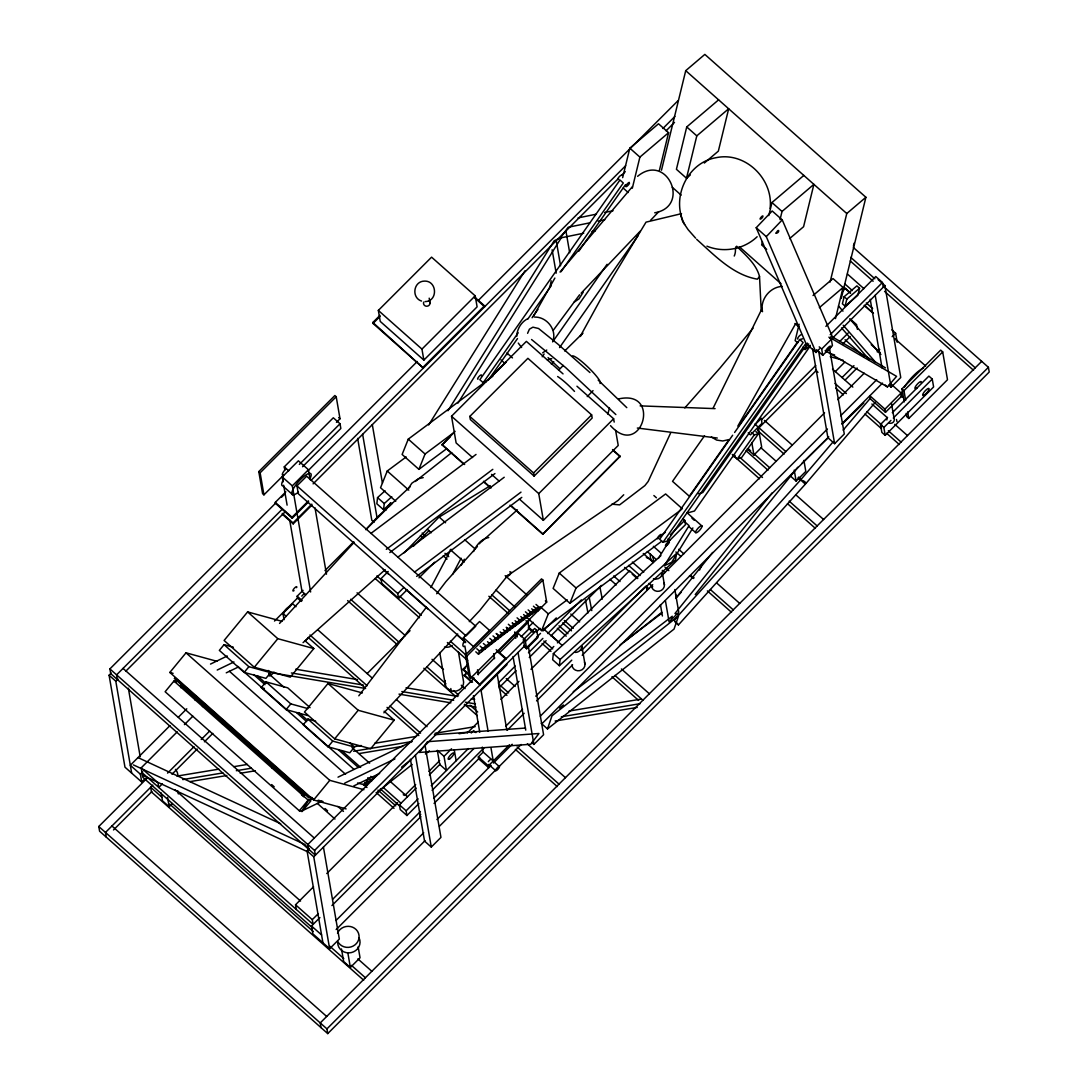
<?xml version="1.0" encoding="UTF-8"?>
<svg xmlns="http://www.w3.org/2000/svg" width="1088" height="1088" viewBox="0 0 1088 1088"><rect width="100%" height="100%" fill="white"/><g stroke="black" fill="none" stroke-linecap="round" stroke-linejoin="round"><path stroke-width="1.5" d="M385.043 490.783L377.55 497.61L376.842 503.785L383.547 509.728L391.041 502.901M383.547 509.728L384.254 503.567L391.762 496.726M660.878 555.642L553.37 653.575L552.65 659.736L559.368 665.693L675.621 559.79L676.328 553.629L560.075 659.518L559.368 665.693M735.828 246.826L735.447 250.022A17.721 15.694 8.7 0 1 734.237 256.034M516.705 336.41C517.058 328.957 521.193 321.844 528.02 318.566M549.998 287.082L551.181 280.813M552.663 341.754C557.396 330.031 546.842 316.676 534.575 317.084M607.811 414.066L609.484 408.054M622.649 177.643L629.83 148.172L658.512 123.787L668.576 132.709L659.41 170.367M632.318 188.21L639.894 157.107L668.576 132.709M661.477 170.218L685.726 70.666L704.847 54.4L865.898 197.268L841.269 298.452M718.61 99.838L686.732 126.942L676.423 169.293L686.487 178.228L690.309 174.978M686.487 178.228L696.796 135.864L728.674 108.759L718.352 151.123L704.33 163.05M762.443 241.631L761.641 244.895L766.673 249.356M768.781 215.574L771.963 202.531L803.828 175.426M780.042 219.613L782.027 211.466L813.892 184.362L803.583 226.712L789.562 238.639M799.122 324.224L795.138 340.598L797.654 342.829M802.686 347.303L805.202 349.534L806.004 346.256M830.09 282.078L846.777 213.534L865.898 197.268M835.475 318.594L843.05 287.477L832.986 278.555L813.035 295.528M853.4 246.242L854.162 243.114M844.138 296.711L842.411 303.77L845.104 306.15L857.847 295.31L859.561 288.252L856.882 285.872L844.138 296.711L846.818 299.091L845.104 306.15M478.489 654.201L479.482 651.127L482.786 648.475L481.78 651.549L478.489 654.201L475.81 651.821M483.385 643.484L486.078 645.85L482.8 648.462L481.766 651.576L485.03 648.965L486.064 645.864L508.042 628.891L506.246 627.3L508.055 628.878L506.75 632.196L500.725 636.766L501.962 633.488L500.154 631.91M486.078 645.85L485.017 648.992L500.738 636.752L501.949 633.502M489.314 643.294L488.24 646.435L489.328 643.28L487.519 641.716M547.509 728.919L551.983 715.822L678.531 615.985L674.057 629.082L547.509 728.919L541.212 723.343M492.524 640.778L491.422 643.946L492.538 640.764L489.845 638.398M495.706 638.302L494.564 641.498L495.72 638.289L493.014 635.922M527.598 333.322L529.421 329.174L532.916 327.175L538.546 328.494L557.967 344.175L589.941 372.545M671.228 618.977L672.248 616.257L573.281 691.75M505.009 631.162L503.771 634.44L505.036 631.162L503.227 629.585M508.042 628.891L506.763 632.182L521.152 621.588L522.594 618.161L525.382 616.148L523.899 619.602L521.125 621.588L522.607 618.147L520.798 616.57M508.341 624.267L511.047 626.634L509.714 629.979L511.047 626.634L513.985 624.458L512.19 622.866L513.998 624.444L512.611 627.817L513.985 624.458M406.164 456.946L387.246 471.009L380.542 487.737L395.76 501.242M492.823 376.244L408.272 439.13L402.125 454.471L418.907 469.35L446.175 449.058M418.907 469.35L425.054 454.022L453.682 432.711M682.407 508.83L665.625 493.952L559.259 573.077L553.112 588.404L569.894 603.282L665.353 532.277M527.653 618.229L541.593 630.605L548.298 613.877L567.215 599.814M569.894 603.282L576.042 587.955L681.047 509.85M515.1 620.731L516.909 622.295L515.508 625.682L516.909 622.295L519.765 620.214L518.35 623.614L519.778 620.201L522.594 618.161M536.003 604.411L538.682 606.791L525.395 616.148L523.886 619.602L537.064 610.327M528.129 614.19L526.619 617.658L528.142 614.176L525.436 611.81M530.822 612.272L529.298 615.767L530.835 612.272L528.142 609.892M533.487 610.409L531.923 613.904L533.501 610.395L531.706 608.818M762.892 216.825C763.83 213.275 757.534 220.918 761.206 218.797M536.112 608.573L534.521 612.095L536.126 608.559L533.419 606.193M699.557 570.044L701.502 565.814M670.63 432.983L648.162 481.467L644.898 485.588L619.602 504.886L611.878 504.166M583.263 292.033L579.074 298.819L573.988 302.274M473.566 551.521C476.367 545.061 481.467 538.737 488.757 537.526M713.198 407.973L762.13 308.434M430.875 587.547L451.044 549.263M452.581 574.396L461.108 558.198M461.23 565.107L464.345 559.218M533.256 316.581L554.866 278.066M737.827 426.102L795.695 323.558M658.39 558.402L669.936 539.77M692.893 527.938L671.595 562.346L664.21 565.787L689.071 525.654L683.482 520.69M428.658 424.959L524.974 270.803M385.846 510.15L390.347 502.955M447.97 410.747L554.2 240.734L561.503 237.402L457.98 403.09M407.551 489.654L411.89 483.181L418.499 478.706L423.218 477.632M511.482 572.288L509.755 574.872L505.784 577.565M561.027 271.742L623.302 182.988L619.956 180.023L479.835 379.712L483.194 382.677L518.214 332.765M527.952 318.893L551.303 285.614M488.308 380.174L517.494 338.572M532.1 317.764L537.934 309.441M578.802 251.206L625.505 184.634M542.205 356.782L544.136 354.022M552.854 341.591L607.09 264.302M559.545 347.589L637.99 235.797M704.494 435.812L672.534 481.345L689.316 496.237L729.014 439.647M738.711 425.843L797.776 341.659M732.659 435.227L659.682 539.24L663.027 542.218L667.175 541.09L805.351 344.175M734.604 432.466L799.802 339.551L802.563 338.803M663.027 542.218L803.148 342.53L799.802 339.551M804.481 347.657L702.794 492.565L698.292 493.789M810.247 345.998L694.457 511.02L686.691 513.142M732.265 454.458L737.297 458.918L754.297 434.874L758.39 433.813L755.874 431.582M758.39 433.813L741.39 457.871L737.297 458.918M553.343 330.181L579.578 294.78M358.795 695.79L426.428 607.172M436.669 593.749L445.89 581.658L477.414 546.489M736.63 246.201C745.47 255.095 756.228 263.908 759.519 276.488L757.398 279.167C733.026 275.033 714.435 255.19 696.66 239.333M508.096 574.981L479.672 610.572L469.282 621.67M675.648 598.386L712.654 552.459M772.222 492.782L674.954 613.537L677.906 613.999M695.232 594.551L797.776 467.242M346.12 808.901L313.616 799.979L169.837 672.452L186.007 652.814L216.879 661.286M173.944 681.034L165.131 691.737L299.336 810.791L302.056 811.539L310.869 800.836L308.162 800.088L173.944 681.034L176.664 681.782M281.982 621.33L247.615 611.905L224.101 640.465L254.306 667.243L290.306 677.13L313.82 648.57L305.007 640.764M233.362 647.224L224.046 644.667L219.341 650.379L244.174 672.398L265.907 678.368L270.613 672.656L268.124 670.453M244.174 672.398L248.866 666.686L270.613 672.656M254.306 667.243L277.821 638.683L313.82 648.57M307.85 715.578L286.103 709.607L261.283 687.589L265.989 681.877L287.722 687.834L310.066 707.662M286.103 709.607L290.809 703.895L307.89 708.587M362.358 692.934L327.991 683.495L304.477 712.055L334.682 738.847L370.682 748.734L394.196 720.174L384.132 711.239M315.683 721.208L307.931 719.073L303.226 724.785L328.046 746.817L349.792 752.774L354.498 747.062L349.534 742.669M328.046 746.817L332.751 741.105L354.498 747.062M334.682 738.847L358.197 710.287L394.196 720.174M309.155 796.851L174.937 677.797L174.352 678.518L308.557 797.572L309.155 796.851L312.365 797.735M299.336 810.791L308.162 800.088M313.616 799.979L329.773 780.341L363.909 789.711M369.77 777.594L363.895 784.734L357.558 782.993M753.059 328.195L720.134 367.894L684.801 407.932M560.034 272.027L632.4 186.66M761.845 218.198L762.43 217.505M797.898 477.904L800.414 480.148L833.258 441.687M843.118 430.141L870.482 398.099M800.414 480.148L806.235 483.167L875.214 402.41M825.139 350.649L887.454 386.947L896.566 376.366L831.354 338.382M676.546 597.394L681.088 592.362M801.176 479.278L674.138 620.16L678.45 624.906L805.474 484.024L798.66 477.047M279.548 623.424L353.926 542.558M366.506 528.877L376.815 517.67L410.217 486.662M383.887 712.817L457.735 633.978M581.114 293.216L640.166 231.214M650.597 220.279L658.702 211.766M819.454 348.894L816.041 352.485L805.977 343.55L756.214 227.718L772.167 210.963L782.245 219.885L831.994 335.716L829.709 338.123M816.041 352.485L766.278 236.64L782.245 219.885M438.328 517.82L404.11 552.84M558.62 370.219L563.258 365.432M587.248 396.603L593.042 390.633M378.338 310.42L431.582 257.162L475.198 295.854L477.102 306.857L423.858 360.114L380.242 321.422L378.338 310.42L421.954 349.112L423.858 360.114M372.858 322.47L423.341 368.07L373.021 323.422L372.858 322.47L379.93 315.398M373.021 323.422L380.093 316.35M282.948 475.823L263.935 494.85L262.589 493.653L258.781 471.607L334.859 395.529L336.206 396.712L340.014 418.758L336.437 422.334M263.935 494.85L260.127 472.804L336.206 396.712M284.811 469.989L284.267 466.847L333.309 417.792L340.027 423.749L340.843 428.468L302.559 466.752M283.098 481.916L282.241 476.938L298.37 460.809L308.434 469.73L310.148 479.686M299.35 464.426L340.027 423.749M421.954 349.112L475.198 295.854M308.638 501.786L292.21 518.214L275.441 503.336L275.278 502.384L285.831 491.83M310.624 591.994L292.305 485.874L308.434 469.73M109.888 668.916L314.554 850.462L315.37 855.182L110.704 673.622L109.888 668.916L275.563 503.2M281.574 497.189L283.968 494.795M307.986 470.778L417.248 361.502M478.475 300.261L677.783 100.926M296.942 485.887L306.626 476.218L475.728 626.226L466.045 635.895L296.942 485.887L298.302 493.748L464.862 641.498M145.343 778.45L141.739 782.054L124.97 767.176L109.086 675.24L111.234 673.091M423.178 367.118L484.486 305.81L474.422 296.874M282.282 509.143L116.593 674.859L117.409 679.578M311.1 480.325L625.654 165.716M662.878 128.493L674.886 116.484M131.675 773.133L115.79 681.197L117.939 679.034M125.814 671.174L285.491 511.469M313.113 483.847L618.066 178.84M621.67 175.236L625.274 171.632M666.101 130.805L674.506 122.4M292.21 518.214L292.046 517.276L308.475 500.847M311.957 505.09L293.189 523.872L293.026 522.934L311.794 504.152M472.559 457.531L456.13 442.952L451.52 416.242L526.374 341.374L563.04 373.891M491.898 376.353L506.26 361.991M463.474 463.869L442.082 444.897L455.097 431.324M469.812 416.418L527.898 358.319L591.641 414.882L592.185 418.023L534.113 476.109L470.356 419.56L469.812 416.418L533.569 472.967L534.113 476.109M442.082 444.897L450.418 436.56M301.254 601.419L297.486 598.074L297.16 596.197L303.022 590.322M169.973 725.614L130.315 765.272L140.379 774.194L141.739 782.054M178.378 717.196L186.796 708.791M195.201 700.373L197.608 697.966M274.502 621.058L297.337 598.223M324.972 570.588L353.804 541.742M365.826 529.72L386.254 509.293M388.661 506.886L392.265 503.282M284.05 619.725L282.962 613.442L292.645 603.758L296.004 606.737M312.664 927.969L142.814 777.294L141.182 767.87L177.222 731.83M184.43 724.622L192.834 716.203M202.45 706.588L204.857 704.194M140.379 774.194L142.786 771.8M853.359 247.52L988.407 367.309L989.223 372.028L327.746 1033.6L99.593 831.205L98.777 826.499L146.798 778.464M152.81 785.114L105.482 832.442L106.298 837.162M167.566 773.133L194.004 746.708M201.212 739.5L209.617 731.082M113.506 829.954L151.926 791.534M162.37 783.863L158.766 787.467L157.964 782.748L141.182 767.87M171.986 774.248L197.214 749.02M204.422 741.812L212.826 733.394M222.442 723.792L224.849 721.385M270.49 675.73L274.094 672.126M305.334 640.886L308.938 637.282M406.994 589.873L398.575 598.278L381.806 583.399L380.99 578.68L388.198 571.472M413.44 546.23L429.066 530.604M161.106 792.921L162.466 800.782L169.184 806.738L172.407 803.515M398.575 598.278L397.759 593.572L403.77 587.561M419.002 577.85L434.629 562.224M533.569 472.967L591.641 414.882M615.631 430.44L618.229 445.468L543.361 520.336L538.75 493.626L613.618 418.758L576.953 386.226M367.146 673.567L410.04 630.673M620.092 456.266L542.735 534.194L620.092 456.266L612.544 449.562M463.42 637.663L479.55 621.534L489.614 630.455L473.484 646.598L463.42 637.663L464.277 642.641M465.474 654.949L541.538 578.87L542.885 580.054L546.693 602.099L470.628 678.191L469.282 676.994L465.474 654.949L466.82 656.146L470.628 678.191M466.82 656.146L542.885 580.054M471.553 676.505L480.107 684.882L463.325 670.004L463.175 669.066L467.867 664.374M463.325 670.004L465.678 667.665M842.982 290.904L845.294 288.592L850.34 293.053M471.498 682.04L464.304 675.662L466.494 672.37M464.304 675.662L466.657 673.322M497.27 652.351L515.304 634.318M527.313 622.295L529.72 619.888M517.235 636.942L516.691 633.801L527.979 622.499L525.966 620.718M474.273 678.069L307.85 844.519L308.666 849.225M477.863 674.465L494.618 657.71M499.419 652.909L518.568 633.76L525.286 639.703M825.887 326.4L875.745 276.529L882.45 282.486L883.266 287.191M322.932 942.779L307.047 850.843L309.196 848.694M521.166 636.698L529.067 628.782L527.979 622.499M524.484 646.041L523.396 639.744L534.684 628.456L536.697 630.238L537.948 637.473L526.66 648.761L524.266 646.653M479.944 683.944L505.757 658.131L496.169 649.631M314.554 850.462L524.09 640.9M830.212 334.723L882.45 282.486M526.66 648.761L525.409 641.539L536.697 630.238M323.435 847.117L339.32 939.053L329.637 948.736L313.752 856.8L524.892 645.619M828.893 337.158L831.354 339.347L832.442 345.63L822.759 355.314L821.671 349.03L884.884 285.586L878.166 279.63M481.086 690.54L506.899 664.727L506.736 663.789M537.785 636.521L526.497 647.822L524.103 645.701M515.25 666.033L498.426 682.856L499.242 687.575L516.066 670.738M528.469 652.8L542.885 638.384M547.699 633.57L581.346 599.91M761.641 419.601L815.714 365.514M839.759 341.469L848.164 333.05M755.385 424.266L761.45 418.322L761.913 423.395L750.475 434.846L748.231 432.861M529.285 657.519L546.108 640.696M550.922 635.882L601.392 585.398M757.642 429.121L816.53 370.219M842.969 343.781L850.19 336.559M296.344 909.5L295.528 904.781L313.548 886.761M326.754 873.542L397.637 802.658M404.845 795.45L415.657 784.638M428.876 771.419L439.688 760.607M444.026 756.31L437.308 750.353L439.756 764.497L446.461 770.454L444.026 756.31L451.547 748.775M467.31 732.972L478.122 722.16M500.942 699.326L518.962 681.306M530.985 669.283L553.806 646.462M557.41 642.858L629.49 570.765L637.881 578.204M418.921 803.542L406.939 815.51L400.234 809.554L399.418 804.834L416.174 788.079M429.338 774.914L440.123 764.13M471.24 733.013L473.634 730.619L475.864 732.605M670.398 534.684L684.76 520.336L682.965 518.745M835.339 371.593L844.859 362.086M747.238 449.031L753.943 454.988L761.695 447.236L758.214 427.094M406.939 815.51L406.137 810.791L418.105 798.823M431.27 785.658L468.37 748.544M842.058 377.55L853.944 365.65M432.086 790.364L473.974 748.462M845.254 379.875L857.14 367.989M877.132 351.737L879.444 349.425M892.16 336.709L895.628 333.241L891.861 329.882M141.998 772.589L313.113 924.378L312.297 919.659L318.308 913.662M332.724 899.232L420.417 811.526M433.636 798.306L484.092 747.85M505.716 726.226L522.526 709.403M535.745 696.184L571.785 660.144M581.4 650.529L645.062 586.854M478.339 756.908L488.403 765.843L488.73 767.734L478.666 758.798L478.339 756.908L483.031 752.216M329.637 948.736L312.854 933.844L311.508 925.997L319.913 917.578M331.935 905.556L420.852 816.626M434.058 803.406L479.726 757.751M507.362 730.102L524.185 713.279M536.561 700.903L572.601 664.85M582.202 655.248L652.746 584.691M661.599 575.838L824.568 412.842M837.787 399.622L864.226 373.184M488.403 765.843L509.524 744.722M335.988 920.502L423.708 832.769M436.914 819.55L491.082 765.381M493.394 763.069L512.203 744.26M540.26 716.203L827.424 428.985M840.643 415.766L876.697 379.712M336.138 929.56L425.054 840.63M439.484 826.214L495.951 769.719M498.358 767.326L521.179 744.491M541.606 724.064L828.784 436.832M842.003 423.613L882.531 383.085M790.541 476.122L796.13 481.073L805.814 471.403L803.91 460.401M410.421 759.22L424.565 841.119L431.283 847.076L440.953 837.393L425.082 745.457M531.678 742.438L533.909 744.423L543.592 734.74L528.292 646.15M812.6 349.126L827.9 437.716L834.618 443.673L844.288 433.99L829.573 348.745M888.842 385.22L891.086 387.206L900.755 377.522L884.884 285.586M904.223 401.948L901.952 388.865L940.671 350.132L942.698 351.914L947.498 379.739L908.779 418.458L906.766 416.677L906.195 413.399M901.082 393.026L901.626 396.168L885.496 412.311L884.952 409.156L901.082 393.026L891.018 384.091M905.665 400.466L903.965 390.646L942.698 351.914M892.296 412.706L928.894 376.094L932.253 379.073L933.613 386.934L885.21 435.35L881.851 432.371L880.491 424.51L887.577 417.425M885.21 435.35L883.85 427.489L890.936 420.403M893.302 418.037L932.253 379.073M341.482 948.94L343.658 961.506L350.363 967.463L360.046 957.78L358.142 946.778M981.702 361.352L320.226 1022.938L321.042 1027.643M327.746 1033.6L326.944 1028.881L988.407 367.309M623.723 494.782L618.052 500.439L506.967 576.11M551.358 364.086L553.778 361.706M564.686 350.989L582.855 333.118L580.162 336.518L612.041 278.474L646.027 222.142L681.51 213.656M533.338 622.363L528.482 627.11L534.072 632.074M536.411 631.883L540.042 628.32M536.874 636.942L540.505 633.379M542.939 630.999L556.281 617.93M802.21 463.012L827.574 438.301M842.071 424.184L863.804 402.995M303.049 642.627L385.166 569.677M517.412 509.837L481.78 541.47A21.447 12.648 51.8 0 0 479.414 543.796M819.359 307.632L843.05 287.477M846.818 299.091L859.561 288.252M805.202 349.534L810.193 345.29M415.29 481.481L451.71 452.608M364.371 785.414L377.604 774.901M401.54 767.19L410.802 759.832M376.407 792.866L412.162 764.483M425.408 753.97L429.379 750.815M624.512 641.73L661.817 612.313M620.065 644.994L661.531 613.374M559.504 708.07L563.516 705.01M370.872 533.46L476.027 454.444M386.294 549.358L492.81 469.336M389.79 552.568L494.945 473.566M397.718 557.274L504.22 477.251M414.487 572.152L520.989 492.13M416.636 576.382L521.791 497.379M508.055 628.878L511.034 626.647M541.593 630.605L661.803 541.185M513.998 624.444L516.895 622.309M757.139 236.735C743.92 249.37 723.833 253.123 706.928 246.174M637.609 176.31C666.876 151.926 691.247 206.489 654.718 212.799M542.64 352.838L546.761 350.037M439.253 517.045L490.28 485.71M173.998 681.686L177.031 680.218M210.514 664.074L227.256 655.996M180.703 687.643L183.75 686.174M217.233 670.031L233.974 661.953M186.674 691.914L189.72 690.445M226.25 672.833L238.422 666.971M304.545 793.315L301.498 794.784L303.729 796.77M338.014 777.172L411.06 741.948M312.773 798.538L308.203 800.741L302.002 810.886L321.79 801.353M344.733 783.129L394.944 758.907M353.75 785.944L379.617 773.459M547.305 359.856L551.806 358.632M483.194 382.677L485.955 381.929M425.15 301.594C438.26 301.322 437.172 280.391 424.32 281.112C413.358 281.316 411.264 297.813 421.518 301.05M782.34 286.402C769.991 286.851 759.805 299.662 762.511 311.685M618.61 398.929C662.483 389.069 641.308 459.938 610.518 425.653M728.81 439.606L722.745 440.98L716.625 440.069L711.402 437.022M578.095 217.899L596.401 214.159M604.71 212.459L613.034 210.746M589.805 222.836L568.167 227.256L560.429 237.959L583.726 233.199M598.114 221.136L604.765 219.762M592.035 231.486L595.367 230.806M176.99 776.098L218.878 769.148M233.947 766.646L247.343 764.429M352.879 746.912L361.257 745.525M374.653 743.308L416.541 736.358M434.955 733.298L475.17 726.634M568.97 711.062L640.995 699.122M182.73 779.593L222.931 772.915M236.341 770.698L251.41 768.196M269.838 765.136L273.183 764.578M353.6 751.237L412.23 741.513M459.122 733.734L469.173 732.061M561.313 716.774L640.043 703.718M189.978 781.619L226.834 775.513M240.23 773.282L255.313 770.78M272.054 768.006L275.414 767.448M359.162 753.549L402.71 746.327M555.152 721.031L637.228 707.418M434.33 734.74L525.463 728.049M640.138 405.878L715.074 408.626M717.278 438.029L637.337 428.046M295.664 669.215L357.558 679.619M406.069 687.766L457.939 696.483M471.322 698.741L474.667 699.298M291.407 672.969L363.338 685.059M401.826 691.533L453.682 700.25M465.392 702.222L475.429 703.909M271.878 672.751L365.554 688.486M399.01 694.117L450.881 702.834M464.263 705.078L475.973 707.05M261.283 687.589L264.384 688.432M169.837 672.452L173.087 673.336M308.557 797.572L313.385 798.891M318.199 800.21L323.014 801.543M831.327 353.994L834.605 354.919M830.239 356.674L843.309 360.359M646.367 557.505L650.978 559.477M689.506 575.892L694.13 577.864M138.312 757.738L280.677 823.766M133.389 764.905L304.844 844.424L309.618 850.435M142.555 775.241L307.89 851.904M690.907 576.001L693.287 577.266M531.556 339.51L565.638 367.581L615.862 414.569M831.898 336.641L885.51 367.88M685.726 70.666L846.777 213.534M850.721 257.353L874.861 278.773M883.755 286.661L975.242 367.812M850.258 260.943L873.134 281.234M884.571 291.366L973.515 370.274M686.732 126.942L696.796 135.864M771.963 202.531L782.027 211.466M847.43 274.026L863.886 288.633M844.778 283.859L852.366 290.605M866.306 302.954L872.63 308.57M844.315 287.45L850.653 293.066M864.579 305.429L873.446 313.29M864.171 305.334L872.984 313.14M925.657 366.003L895.002 338.817A19.584 5.358 -48.4 0 1 896.471 340.313M756.214 227.718L766.278 236.64M850.598 319.328L856.582 324.632L857.398 329.351M871.216 344.665L880.097 352.526M901.952 388.865L903.965 390.646M629.83 148.172L639.894 157.107M845.063 339.728L864.076 356.592M672.302 187.286L681.156 195.133M739.337 246.745L781.089 283.778M885.224 384.962L887.454 386.947M794.974 323.49L798.565 326.672M819.21 346.841L821.671 349.03M884.952 409.156L869.856 395.774L870.386 398.915L885.496 412.311M816.503 349.751L822.759 355.314M832.51 369.077L852.842 387.11M871.91 404.029L887.155 417.547M894.771 424.306L907.487 435.581M623.179 188.061L628.211 192.522M834.958 383.425L846.396 393.57M866.728 411.604L881.974 425.136M888.325 430.766L901.027 442.041M880.491 424.51L883.85 427.489M815.442 370.11L817.986 372.354M835.774 388.144L843.39 394.903M865.001 414.066L881.511 428.713M886.598 433.228L899.3 444.502M764.388 420.403L792.282 445.142M754.854 424.116L785.822 451.588M757.493 430.454L784.108 454.063M751.781 432.63L754.297 434.874M803.719 480.937L806.235 483.167M802.958 481.794L805.474 484.024M760.934 447.78L776.152 461.271M748.15 448.61L750.679 450.867M754.487 454.24L769.692 467.731M746.082 450.731L767.978 470.193M795.641 494.686L823.589 519.493M739.622 457.191L762.498 477.482M789.181 501.146L817.142 525.939M734.087 456.266L759.506 478.815M787.454 503.608L815.415 528.401M474.586 297.813L484.65 306.748L484.486 305.81M507.416 353.437L512.475 357.911M686.868 512.611L702.032 526.062A4.665 1.278 -48.4 0 1 697.422 532.263A4.665 1.278 -48.4 0 1 696.946 529.543A4.665 1.278 -48.4 0 1 702.032 526.062M691.982 518.242L694.212 520.227M612.626 450.038L620.174 456.742M500.97 359.883L504.75 363.256M653.874 495.53L656.404 497.76M689.248 526.905L695.572 532.522M678.708 549.29L683.794 553.806M716.829 583.114L739.69 603.391M675.893 551.983L680.966 556.471M710.369 589.56L733.244 609.851M690.853 576.246L693.396 578.503M707.377 590.893L731.517 612.313M653.371 546.298L660.919 553.003M647.278 551.534L656.159 559.395M665.026 567.27L668.834 570.642M643.28 553.493L653.412 562.496M662.293 570.37L664.822 572.614M632.332 562.061L643.742 572.179M628.619 565.42L640.03 575.538M648.897 583.413L652.705 586.786M624.607 567.392L629.68 571.88M632.21 574.138L637.282 578.626M646.163 586.5L648.693 588.744M451.52 416.242L538.75 493.626M674.669 621.561L678.45 624.906M613.659 575.946L619.997 581.563M491.531 474.354L499.12 481.086M519.343 499.038L543.361 520.336M609.946 579.306L616.284 584.922M442 444.421L464.644 464.522M483.521 481.263L491.069 487.954M511.197 505.811L542.654 533.718M483.602 481.726L489.886 487.315M510.027 505.172L542.735 534.194M408.272 439.13L425.054 454.022M559.259 573.077L576.042 587.955M570.792 614.04L579.659 621.901M338.667 417.574L340.014 418.758M545.36 600.916L546.693 602.099M621.398 668.957L649.346 693.763M564.346 620.486L573.213 628.361M562.618 622.948L571.486 630.822M387.246 471.009L408.802 490.13M439.239 517.126L445.577 522.757M464.603 539.634L474.749 548.624M505.186 575.634L526.742 594.755M540.695 607.131L548.298 613.877M559.028 625.818L567.922 633.706M614.938 675.417L642.899 700.21M557.301 628.279L566.195 636.167M611.946 676.75L638.629 700.414M551.548 635.678L559.15 642.423M543.198 628.565L562.074 645.306M427.462 529.366L431.27 532.739M450.296 549.617L464.236 561.979M495.938 590.104L514.964 606.982M523.586 614.57L525.395 616.148M422.144 533.066L424.674 535.31M444.951 553.302L448.759 556.675M491.858 594.905L509.606 610.654M543.823 641.009L552.69 648.883M517.072 617.834L519.778 620.201M528.251 628.062L533.011 632.291M377.55 497.61L384.254 503.567M420.417 535.527L422.946 537.785M443.238 555.764L447.032 559.137M488.866 596.251L507.878 613.115M542.11 643.47L550.977 651.345M553.37 653.575L560.075 659.518M516.691 633.801L514.678 632.006L515.753 638.302M523.396 639.744L525.409 641.539M374.041 522.281L371.81 520.295L357.653 438.382M497.529 651.63L505.92 659.07L505.757 658.131M284.267 466.847L288.742 470.818M480.094 646.095L482.8 648.462M476.802 648.747L479.482 651.127M282.241 476.938L292.305 485.874M383.302 569.514L388.375 574.015M406.123 589.75L427.666 608.872M456.824 634.726L465.691 642.6M506.26 678.572L515.127 686.446M292.822 494.836L282.758 485.914A13.994 3.822 -48.4 0 1 283.22 479.958M380.99 578.68L397.759 593.572M376.856 575.96L381.929 580.462M399.663 596.21L421.219 615.318M450.364 641.186L465.582 654.677M499.8 685.032L508.681 692.906M258.781 471.607L260.127 472.804M375.129 578.435L419.492 617.78M447.386 642.518L467.663 660.511M499.351 688.622L506.954 695.368M275.278 502.384L292.046 517.276M463.175 669.066L469.159 674.383M282.241 513.359L293.026 522.934M464.141 674.723L472.532 682.162M282.404 514.298L293.189 523.872M357.068 592.81L405.348 635.65M432.031 659.314L443.469 669.46M461.258 685.236L465.079 688.622M527.34 743.852L565.461 777.662M350.622 599.27L398.902 642.097M426.85 666.903L445.917 683.808M453.533 690.567L458.619 695.082M470.057 705.214L477.686 711.987M517.072 746.926L559.001 784.122M448.678 689.302L451.357 691.682L450.813 688.541M347.616 600.603L397.174 644.558M423.858 668.236L455.627 696.415M464.522 704.303L477.224 715.578M515.345 749.387L557.274 786.583M305.769 594.701L302.002 591.355L289.68 520.05M493.68 761.586L499.433 766.686A2.802 0.762 -48.4 0 1 496.672 770.399A2.802 0.762 -48.4 0 1 496.4 768.767A2.802 0.762 -48.4 0 1 499.433 766.686M488.662 764.429L495.57 770.549M297.16 596.197L302.192 600.658M317.655 629.666L372.327 678.164M396.494 699.584L426.999 726.662M309.93 634.984L367.146 685.739M390.034 706.044L420.553 733.108M282.962 613.442L286.321 616.42M308.203 637.446L365.418 688.201M387.042 707.377L418.826 735.57M247.615 611.905L277.821 638.683M327.991 683.495L358.197 710.287M268.682 673.649L283.832 687.086M351.968 747.524L369.634 763.191M389.817 781.102L407.483 796.77M224.046 644.667L248.866 666.686M265.989 681.877L290.809 703.895M307.931 719.073L332.751 741.105M257.19 675.621L266.016 683.454M298.819 712.558L307.659 720.392M341.727 750.625L360.658 767.407M370.75 776.37L373.279 778.6M383.37 787.562L401.037 803.23M253.64 674.56L264.996 684.651M296.562 712.64L306.653 721.602M338.218 749.591L358.414 767.516M399.418 804.834L406.137 810.791M367.785 777.716L371.566 781.075M380.392 788.909L399.323 805.705M366.588 780.001L369.131 782.245M377.998 790.119L395.746 805.854M237.81 666.359L353.954 769.379M364.874 782.462L367.404 784.706M376.271 792.581L394.019 808.316M363.202 784.122L366.982 787.467M229.405 671.255L345.549 774.275M186.007 652.814L329.773 780.341M337.878 806.439L343.468 811.403M325.04 808.547L327.57 810.791M317.261 803.311L334.982 819.033M180.458 685.141L304.545 795.219M271.674 784.584L274.203 786.828M123.053 668.413L314.296 838.059M109.086 675.24L115.79 681.197M307.047 850.843L313.752 856.8M175.073 789.738L300.56 901.054M357.87 958.895L371.851 971.298M295.528 904.781L312.297 919.659M311.508 925.997L321.572 934.918M162.098 797.409L150.661 787.263L151.477 791.982L363.678 980.206M169.728 804.168L313.303 931.546M329.827 946.193L343.794 958.596M351.424 965.355L365.405 977.758M111.942 825.996L326.686 1016.478M98.777 826.499L326.944 1028.881M598.182 380.106L626.797 407.646M559.708 368.533L548.053 357.558M695.586 238.122L688.119 229.663L682.72 221.612L680.993 215.954M838.508 306.027L842.969 311.127M849.66 318.784L880.886 354.511M843.2 325.244L875.541 362.25M841.541 327.923L869.421 359.815M518.269 343.074L521.587 347.507M684.665 224.454C670.684 198.75 686.868 162.506 716.298 157.651C745.566 151.45 773.677 179.343 770.086 208.393M896.458 419.465L896.974 421.627M600.018 587.588L602.262 599.121M589.22 597.421L591.777 610.599M585.412 599.855L587.969 613.034M895.628 333.241L897.192 342.244M907.65 411.917L908.779 418.458M875.201 295.27L891.086 387.206M891.48 403.43L894.295 419.669A3.726 3.509 -9.8 0 1 889.209 423.11M870.223 299.336L882.055 367.88M818.734 351.737L834.618 443.673M794.226 470.084L796.13 481.073M751.808 442.585L753.943 454.988M684.76 520.336L685.494 524.634L668.753 541.389L668.25 538.519M674.846 589.533L678.776 612.272L669.093 621.955L665.448 600.848M664.442 584.963L662.334 572.75A6.528 6.134 -9.8 0 1 653.453 578.775M652.841 556.458L653.657 561.177M660.43 604.629L662.388 615.998M646.258 585.643L647.074 590.362M613.618 418.758L614.19 422.09M565.923 230.996L569.677 252.729M556.24 240.679L560.565 265.758M552.119 249.764L556.172 273.17M585.018 664.401L581.849 646.082A6.528 6.134 -9.8 0 1 575.457 652.46M518.024 652.487L533.909 744.423M513.046 656.567L525.749 730.116M493.626 653.67L494.482 658.648M497.066 673.567L506.804 729.939M429.189 298.166L430.032 303.008M477.496 669.8L478.353 674.778M480.923 689.602L488.09 731.163M490.96 747.742L493.245 761.002L483.181 752.08L482.324 747.102M464.848 645.959L466.29 654.242M473.443 695.694L479.74 732.17M458.47 652.188L463.257 679.891A9.33 8.758 -9.8 0 1 454.498 691.274A9.33 8.758 -9.8 0 1 445.278 680.585M439.742 652.528L445.373 685.114M454.24 749.768L456.144 760.77M372.314 424.633L382.418 483.126M362.63 434.316L377.074 517.888M415.398 755.14L431.283 847.076M315.017 507.865L326.482 574.192M283.669 485.234L287.11 505.131M347.929 953.319L350.363 967.463M177.779 790.772L178.323 793.914M167.552 797.314L169.184 806.738M128.357 688.228L140.202 756.758M759.519 276.488L761.246 311.127M653.113 562.401A9.33 8.758 -9.8 0 1 650.529 554.023M675.566 594.198A9.33 8.758 -9.8 0 1 675.906 597.23M452.214 645.483A9.33 8.758 -9.8 0 1 444.475 647.074M175.454 769.379A11.193 10.513 -9.8 0 1 177.902 775.703M337.511 933.218A11.193 10.513 -9.8 0 1 354.538 928.241A11.193 10.513 -9.8 0 1 354.892 944.955A11.193 10.513 -9.8 0 1 337.674 941.283M359.108 937.938A11.193 10.513 -9.8 0 1 351.261 952.598A11.193 10.513 -9.8 0 1 337.702 942.779M917.17 387.804A4.665 1.278 -48.4 0 1 915.062 387.505A4.665 1.278 -48.4 0 1 919.142 382.432A4.665 1.278 -48.4 0 1 921.237 382.745M902.714 397.188A19.584 5.358 -48.4 0 1 901.843 392.142M904.414 387.056A19.584 5.358 -48.4 0 1 923.576 367.894M877.635 351.791A19.584 5.358 -48.4 0 1 879.689 349.466M584.474 662.075A6.528 6.134 -9.8 0 1 579.89 670.63A6.528 6.134 -9.8 0 1 571.975 664.904M663.898 582.624A6.528 6.134 -9.8 0 1 659.328 591.178A6.528 6.134 -9.8 0 1 651.413 585.453M886.842 419.954A3.726 3.509 -9.8 0 1 887.101 418.608M429.026 300.886A3.264 3.074 -9.8 0 1 429.393 304.912A3.264 3.074 -9.8 0 1 425.19 305.864A3.264 3.074 -9.8 0 1 423.735 302.083M509.959 571.622A20.985 1.02 40.2 0 1 510.204 572.342M298.506 492.143A13.994 3.822 -48.4 0 1 292.495 490.498A13.994 3.822 -48.4 0 1 305.973 474.912A13.994 3.822 -48.4 0 1 309.631 479.291M294.018 590.634A2.802 0.762 -48.4 0 1 293.08 590.05A2.802 0.762 -48.4 0 1 295.664 587.058A2.802 0.762 -48.4 0 1 296.602 587.642M301.784 596.142A2.802 0.762 -48.4 0 1 304.49 593.844M463.937 646.626A13.994 3.822 -48.4 0 1 464.399 640.682M488.335 761.627A2.802 0.762 -48.4 0 1 491.042 759.329M283.737 474.939A5.834 1.591 -48.4 0 1 282.499 473.674A5.834 1.591 -48.4 0 1 286.022 468.724M572.519 355.885A19.584 3.019 44.1 0 1 589.927 369.036A19.584 3.019 44.1 0 1 599.991 383.466M557.641 376.53A19.584 3.019 44.1 0 1 574.491 391.408M283.764 613.17A4.202 1.142 -48.4 0 1 286.43 608.845A4.202 1.142 -48.4 0 1 289.571 607.349M269.443 675.335A2.802 0.762 -48.4 0 1 269.266 676.056M420.267 816.326A2.802 0.762 -48.4 0 1 420.743 814.327M403.322 794.172A2.802 0.762 -48.4 0 1 403.485 795.11M735.148 455.464A2.802 0.762 -48.4 0 1 733.23 455.736M506.845 353.083A4.665 1.278 -48.4 0 1 507.117 354.647M629.49 183.301A2.802 0.762 -48.4 0 1 626.606 186.483A2.802 0.762 -48.4 0 1 626.362 185.042A2.802 0.762 -48.4 0 1 629.326 182.362M618.854 179.153A2.802 0.762 -48.4 0 1 618.569 177.521A2.802 0.762 -48.4 0 1 621.615 175.44M477.958 379.209A2.802 0.762 -48.4 0 1 479.4 376.122A2.802 0.762 -48.4 0 1 481.318 375.85M808.683 343.89A2.802 0.762 -48.4 0 1 805.746 346.161A2.802 0.762 -48.4 0 1 807.405 343.101M797.926 339.048A2.802 0.762 -48.4 0 1 798.415 337.049A2.802 0.762 -48.4 0 1 801.122 334.75M658.58 538.37A2.802 0.762 -48.4 0 1 657.642 537.798A2.802 0.762 -48.4 0 1 660.226 534.806A2.802 0.762 -48.4 0 1 661.164 535.391M776.084 233.145C779.77 233.417 779.416 226.875 776.084 233.145M498.848 635.882L497.665 639.105L498.862 635.868L496.182 633.488L498.848 635.882M427.543 741.69L419.383 752.447L530.767 744.26L538.927 733.502L427.543 741.69M924.487 394.944A4.665 1.278 -48.4 0 0 929.098 388.742A4.665 1.278 -48.4 0 0 924.025 392.224A4.665 1.278 -48.4 0 0 924.487 394.944M827.302 351.234A3.726 1.02 -48.4 0 0 830.756 346.324A3.726 1.02 -48.4 0 0 826.54 349.452A3.726 1.02 -48.4 0 0 827.302 351.234M537.717 610.939A2.802 0.762 -48.4 0 0 540.491 607.213A2.802 0.762 -48.4 0 0 537.445 609.307A2.802 0.762 -48.4 0 0 537.717 610.939M449.847 758.771A4.202 1.142 -48.4 0 0 453.982 753.195A4.202 1.142 -48.4 0 0 449.412 756.323A4.202 1.142 -48.4 0 0 449.847 758.771M666.631 545.523A2.802 0.762 -48.4 0 0 669.392 541.797A2.802 0.762 -48.4 0 0 666.346 543.891A2.802 0.762 -48.4 0 0 666.631 545.523"/></g></svg>
